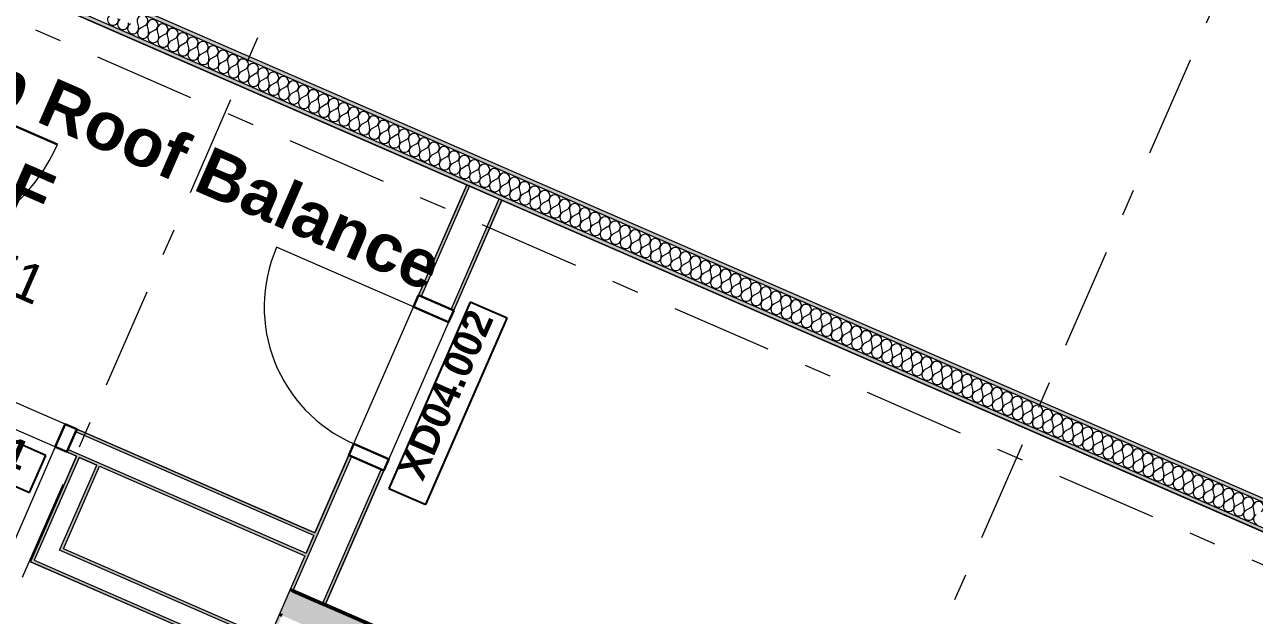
# Model space of a CAD drawing. Header units: millimetres. Extents: x -50172 to 145343, y -110728 to 25069.
# Drawn here: x 13860 to 20268, y 714 to 3794 of the extents above; entities that cross this region are included whole.
import ezdxf
from ezdxf.enums import TextEntityAlignment as Align

# ---------------------------------------------------------------- set-up
doc = ezdxf.new("R2010")
doc.units = ezdxf.units.MM
doc.header["$MEASUREMENT"] = 0
doc.linetypes.add('Double Dashed', pattern=[1093.611073, 529.166651, -211.666656, 141.111112, -211.666656])
for name, color, linetype in [('A-15-MG_Structural_Grid', 7, 'Continuous'), ('A-20-M_Roof', 7, 'Continuous'), ('A-25-M_Wall_Ext', 7, 'Continuous'), ('A-25-M_Wall_Int', 7, 'Continuous'), ('A-35-M_FFE-Zone', 7, 'Continuous'), ('ArchiCAD Door Markers', 7, 'Continuous'), ('ArchiCAD Doors', 7, 'Continuous')]:
    doc.layers.add(name, color=color, linetype=linetype)
for name, color, linetype, lineweight, true_color in [('A-15-MG_Structural_Grid_Pen_No__163', 7, 'Continuous', 0, 0x750077), ('A-25-M_Wall_Ext_Pen_No__107', 7, 'Continuous', 15, 0xa6a6a6), ('A-25-M_Wall_Int_Pen_No__107', 7, 'Continuous', 15, 0xa6a6a6), ('A-25-M_Wall_Int_Pen_No__27', 7, 'Continuous', 50, 0x2a2a2a), ('A-35-M_FFE-Zone_Pen_No__74', 7, 'Continuous', 20, 0x606060), ('ArchiCAD Doors_Pen_No__43', 7, 'Continuous', 30, 0x444444), ('ArchiCAD Doors_Pen_No__63', 7, 'Continuous', 20, 0x606060)]:
    doc.layers.add(name, color=color, linetype=linetype, lineweight=lineweight, true_color=true_color)
for name, color, linetype, lineweight in [('A-20-M_Roof_Pen_No__89', 8, 'Continuous', 20), ('A-25-M_Wall_Ext_Pen_No__1', 7, 'Continuous', 13), ('A-25-M_Wall_Int_Pen_No__1', 7, 'Continuous', 13), ('ArchiCAD Door Markers_Pen_No__1', 7, 'Continuous', 13), ('ArchiCAD Door Markers_Pen_No__5', 7, 'Continuous', 25), ('ArchiCAD Doors_Pen_No__1', 7, 'Continuous', 13), ('ArchiCAD Zone Stamps_Pen_No__9', 7, 'Continuous', 13)]:
    doc.layers.add(name, color=color, linetype=linetype, lineweight=lineweight)
doc.styles.add('GENERATED_STYLE_1', font='')
doc.styles.add('GENERATED_STYLE_2', font='')
doc.styles.add('GENERATED_STYLE_3', font='')
doc.styles.add('GENERATED_STYLE_4', font='')
doc.styles.get('GENERATED_STYLE_1').set_extended_font_data('Arial', bold=True)
doc.styles.get('GENERATED_STYLE_2').set_extended_font_data('Swis721 BT', bold=True)
doc.styles.get('GENERATED_STYLE_3').set_extended_font_data('Arial')
doc.styles.get('GENERATED_STYLE_4').set_extended_font_data('Swis721 BT')

# ---------------------------------------------------------------- blocks, each defined once
blk = doc.blocks.new('Hub Roof Balance_INB 4251_7_1', base_point=(14195.4, 2245.4))
at = {"layer": 'A-35-M_FFE-Zone_Pen_No__74', "linetype": 'Continuous'}
for p, q in [((13434.4, 4149.7), (12643.1, 2334.8)), ((16163.7, 2959.5), (13434.4, 4149.7)), ((15372.4, 1144.7), (16163.7, 2959.5)), ((12643.1, 2334.8), (15372.4, 1144.7))]:
    blk.add_line(p, q, dxfattribs=at)
at = {"layer": 'ArchiCAD Zone Stamps_Pen_No__9'}
for tag, height, style, p in [('ROOM_NAME', 250, 'GENERATED_STYLE_1', (13301.4, 3831.7)), ('zoneNameLine2', 250, 'GENERATED_STYLE_1', (13113, 3399.6)), ('ROOM_NUMBER', 200, 'GENERATED_STYLE_3', (12924.6, 2978.9)), ('measuredAreaCode', 200, 'GENERATED_STYLE_3', (12767.6, 2618.8)), ('DUMMY_649', 200, 'GENERATED_STYLE_3', (13075, 2484.7)), ('DUMMY_650', 200, 'GENERATED_STYLE_3', (13424.5, 2332.3)), ('DUMMY_651', 133.3, 'GENERATED_STYLE_3', (13703.8, 2225.8))]:
    blk.add_attdef(tag, text='', height=height, rotation=336.44041, dxfattribs=dict(at, style=style)).set_placement(p, align=Align.TOP_LEFT)
blk = doc.blocks.new('Hub Roof Balance_INB 4252_8_1', base_point=(20533.1, -1481.6))
at = {"layer": 'A-35-M_FFE-Zone_Pen_No__74', "linetype": 'Continuous'}
for p, q in [((16347, 2879.6), (15426.6, 768.8)), ((24510.1, -679.9), (16347, 2879.6)), ((15426.6, 768.8), (18117.9, -404.7))]:
    blk.add_line(p, q, dxfattribs=at)
at = {"layer": 'ArchiCAD Zone Stamps_Pen_No__9'}
for tag, height, style, p in [('ROOM_NAME', 250, 'GENERATED_STYLE_1', (19639.2, 104.7)), ('zoneNameLine2', 250, 'GENERATED_STYLE_1', (19450.7, -327.5)), ('ROOM_NUMBER', 200, 'GENERATED_STYLE_3', (19262.3, -748.2)), ('measuredAreaCode', 200, 'GENERATED_STYLE_3', (19105.3, -1108.3)), ('DUMMY_649', 200, 'GENERATED_STYLE_3', (19412.7, -1242.3)), ('DUMMY_650', 200, 'GENERATED_STYLE_3', (19902, -1455.7)), ('DUMMY_651', 133.3, 'GENERATED_STYLE_3', (20181.3, -1562.3))]:
    blk.add_attdef(tag, text='', height=height, rotation=336.44041, dxfattribs=dict(at, style=style)).set_placement(p, align=Align.TOP_LEFT)
blk = doc.blocks.new('Hub Roof Balance_INB 4250_10_1', base_point=(13377.9, -423.6))
at = {"layer": 'A-35-M_FFE-Zone_Pen_No__74', "linetype": 'Continuous'}
for p, q in [((14130, 1544.6), (12848.2, 2103.5)), ((13890.7, 994.4), (14130, 1544.6)), ((15080.6, 475.5), (13890.7, 994.4))]:
    blk.add_line(p, q, dxfattribs=at)
at = {"layer": 'ArchiCAD Zone Stamps_Pen_No__9'}
for tag, height, style, p in [('ROOM_NAME', 250, 'GENERATED_STYLE_1', (12483.9, 1162.6)), ('zoneNameLine2', 250, 'GENERATED_STYLE_1', (12295.5, 730.5)), ('ROOM_NUMBER', 200, 'GENERATED_STYLE_3', (12107.1, 309.8)), ('measuredAreaCode', 200, 'GENERATED_STYLE_3', (11950, -50.3)), ('DUMMY_649', 200, 'GENERATED_STYLE_3', (12257.4, -184.4)), ('DUMMY_650', 200, 'GENERATED_STYLE_3', (12746.8, -397.7)), ('DUMMY_651', 133.3, 'GENERATED_STYLE_3', (13026.1, -504.3))]:
    blk.add_attdef(tag, text='', height=height, rotation=336.44041, dxfattribs=dict(at, style=style)).set_placement(p, align=Align.TOP_LEFT)
blk = doc.blocks.new('Slab_9_1', base_point=(21041.5, -9035))
at = {"layer": 'A-20-M_Roof_Pen_No__89', "linetype": 'Continuous', "flags": 128}
blk.add_lwpolyline([(21041.5, -9035), (24655.1, -743.1), (13434.4, 4149.7), (9819.1, -4141.5)], close=True, dxfattribs=at)
blk = doc.blocks.new('Double Door 19')
at = {"layer": 'ArchiCAD Doors_Pen_No__1', "linetype": 'Continuous'}
for p, q in [((-680, -20), (-680, 0)), ((680, -20), (680, 0)), ((-680, -140), (-680, -20)), ((680, -140), (680, -20)), ((-680, -160), (-680, -140)), ((680, -160), (680, -140))]:
    blk.add_line(p, q, dxfattribs=at)
at = {"layer": 'ArchiCAD Doors_Pen_No__43', "linetype": 'Continuous'}
for p, q in [((-640, 0), (-640, 938)), ((640, 0), (640, 342)), ((-640, 0), (-680, 0)), ((-680, 0), (-680, -160)), ((-640, -160), (-640, 0)), ((680, 0), (640, 0)), ((640, 0), (640, -160)), ((680, -160), (680, 0)), ((-680, -160), (-640, -160)), ((640, -160), (680, -160))]:
    blk.add_line(p, q, dxfattribs=at)
at = {"layer": 'ArchiCAD Doors_Pen_No__63', "linetype": 'Continuous'}
for centre, radius, start, end in [((-640, 0), 938, 0, 90), ((640, 0), 342, 90, 180)]:
    blk.add_arc(centre, radius, start, end, dxfattribs=at)
blk = doc.blocks.new('Wall_6_1', base_point=(13351.7, 4360.3))
at = {"layer": 'ArchiCAD Doors', "color": 251, "linetype": 'Continuous', "lineweight": 20, "true_color": 0x606060, "zscale": 1000, "rotation": 246.4403498073065}
blk.add_blockref('Double Door 19', (12914.8, 2958.1), dxfattribs=at)
blk = doc.blocks.new('*X101')
at = {"layer": 'A-25-M_Wall_Ext_Pen_No__107', "linetype": 'Continuous'}
for p, q in [((14446.3, 3808.2), (14452.9, 3780.3)), ((14488.2, 3789.9), (14463.4, 3775.8)), ((14498.7, 3785.3), (14505.3, 3757.5)), ((14540.6, 3767), (14515.8, 3752.9)), ((14551.1, 3762.5), (14557.7, 3734.7)), ((14593, 3744.2), (14568.1, 3730.1)), ((14603.5, 3739.6), (14610.1, 3711.8)), ((14645.4, 3721.4), (14620.5, 3707.3)), ((14655.9, 3716.8), (14662.4, 3689)), ((14697.8, 3698.5), (14672.9, 3684.4)), ((14708.2, 3693.9), (14714.8, 3666.1)), ((14750.1, 3675.7), (14725.3, 3661.6)), ((14760.6, 3671.1), (14767.2, 3643.3)), ((14802.5, 3652.8), (14777.7, 3638.7)), ((14813, 3648.3), (14819.6, 3620.5)), ((14854.9, 3630), (14830, 3615.9)), ((14865.4, 3625.4), (14871.9, 3597.6)), ((14907.3, 3607.2), (14882.4, 3593.1)), ((14917.8, 3602.6), (14924.3, 3574.8)), ((14959.7, 3584.3), (14934.8, 3570.2)), ((14970.1, 3579.7), (14976.7, 3551.9)), ((15012, 3561.5), (14987.2, 3547.4)), ((15022.5, 3556.9), (15029.1, 3529.1)), ((15064.4, 3538.6), (15039.6, 3524.5)), ((15074.9, 3534.1), (15081.5, 3506.3)), ((15116.8, 3515.8), (15091.9, 3501.7)), ((15127.3, 3511.2), (15133.8, 3483.4)), ((15169.2, 3493), (15144.3, 3478.9)), ((15179.6, 3488.4), (15186.2, 3460.6)), ((15221.6, 3470.1), (15196.7, 3456)), ((15232, 3465.5), (15238.6, 3437.7)), ((15273.9, 3447.3), (15249.1, 3433.2)), ((15284.4, 3442.7), (15291, 3414.9)), ((15326.3, 3424.4), (15301.5, 3410.3)), ((15336.8, 3419.9), (15343.4, 3392.1)), ((15378.7, 3401.6), (15353.8, 3387.5)), ((15389.2, 3397), (15395.7, 3369.2)), ((15431.1, 3378.8), (15406.2, 3364.7)), ((15441.5, 3374.2), (15448.1, 3346.4)), ((15483.5, 3355.9), (15458.6, 3341.8)), ((15493.9, 3351.3), (15500.5, 3323.5)), ((15535.8, 3333.1), (15511, 3319)), ((15546.3, 3328.5), (15552.9, 3300.7)), ((15588.2, 3310.2), (15563.4, 3296.1)), ((15598.7, 3305.7), (15605.3, 3277.9)), ((15640.6, 3287.4), (15615.7, 3273.3)), ((15651.1, 3282.8), (15657.6, 3255)), ((15693, 3264.6), (15668.1, 3250.5)), ((15703.4, 3260), (15710, 3232.2)), ((15745.3, 3241.7), (15720.5, 3227.6)), ((15755.8, 3237.1), (15762.4, 3209.3)), ((15797.7, 3218.9), (15772.9, 3204.8)), ((15808.2, 3214.3), (15814.8, 3186.5)), ((15850.1, 3196), (15825.3, 3181.9)), ((15860.6, 3191.5), (15867.2, 3163.7)), ((15902.5, 3173.2), (15877.6, 3159.1)), ((15913, 3168.6), (15919.5, 3140.8)), ((15954.9, 3150.3), (15930, 3136.2)), ((15965.3, 3145.8), (15971.9, 3118)), ((16007.2, 3127.5), (15982.4, 3113.4)), ((16017.7, 3122.9), (16024.3, 3095.1)), ((16059.6, 3104.7), (16034.8, 3090.6)), ((16070.1, 3100.1), (16076.7, 3072.3)), ((16112, 3081.8), (16087.2, 3067.7)), ((16122.5, 3077.3), (16129.1, 3049.5)), ((16164.4, 3059), (16139.5, 3044.9)), ((16174.9, 3054.4), (16181.4, 3026.6)), ((16216.8, 3036.1), (16191.9, 3022)), ((16227.2, 3031.6), (16233.8, 3003.8)), ((16269.1, 3013.3), (16244.3, 2999.2)), ((16279.6, 3008.7), (16286.2, 2980.9)), ((16321.5, 2990.5), (16296.7, 2976.4)), ((16332, 2985.9), (16338.6, 2958.1)), ((16373.9, 2967.6), (16349.1, 2953.5)), ((16384.4, 2963.1), (16391, 2935.3)), ((16426.3, 2944.8), (16401.4, 2930.7)), ((16436.8, 2940.2), (16443.3, 2912.4)), ((16478.7, 2921.9), (16453.8, 2907.8)), ((16489.1, 2917.4), (16495.7, 2889.6)), ((16531, 2899.1), (16506.2, 2885)), ((16541.5, 2894.5), (16548.1, 2866.7)), ((16583.4, 2876.3), (16558.6, 2862.2)), ((16593.9, 2871.7), (16600.5, 2843.9)), ((16635.8, 2853.4), (16611, 2839.3)), ((16646.3, 2848.9), (16652.9, 2821.1)), ((16688.2, 2830.6), (16663.3, 2816.5)), ((16698.7, 2826), (16705.2, 2798.2)), ((16740.6, 2807.7), (16715.7, 2793.6)), ((16751, 2803.2), (16757.6, 2775.4)), ((16792.9, 2784.9), (16768.1, 2770.8)), ((16803.4, 2780.3), (16810, 2752.5)), ((16845.3, 2762.1), (16820.5, 2748)), ((16855.8, 2757.5), (16862.4, 2729.7)), ((16897.7, 2739.2), (16872.9, 2725.1)), ((16908.2, 2734.7), (16914.8, 2706.9)), ((16950.1, 2716.4), (16925.2, 2702.3)), ((16960.6, 2711.8), (16967.1, 2684)), ((17002.5, 2693.5), (16977.6, 2679.4)), ((17012.9, 2689), (17019.5, 2661.2)), ((17054.8, 2670.7), (17030, 2656.6)), ((17065.3, 2666.1), (17071.9, 2638.3)), ((17107.2, 2647.9), (17082.4, 2633.8)), ((17117.7, 2643.3), (17124.3, 2615.5)), ((17159.6, 2625), (17134.7, 2610.9)), ((17170.1, 2620.5), (17176.7, 2592.6)), ((17212, 2602.2), (17187.1, 2588.1)), ((17222.5, 2597.6), (17229, 2569.8)), ((17264.4, 2579.3), (17239.5, 2565.2)), ((17274.8, 2574.8), (17281.4, 2547)), ((17316.7, 2556.5), (17291.9, 2542.4)), ((17327.2, 2551.9), (17333.8, 2524.1)), ((17369.1, 2533.7), (17344.3, 2519.6)), ((17379.6, 2529.1), (17386.2, 2501.3)), ((17421.5, 2510.8), (17396.6, 2496.7)), ((17432, 2506.3), (17438.6, 2478.4)), ((17473.9, 2488), (17449, 2473.9)), ((17484.4, 2483.4), (17490.9, 2455.6)), ((17526.3, 2465.1), (17501.4, 2451)), ((17536.7, 2460.6), (17543.3, 2432.8)), ((17578.6, 2442.3), (17553.8, 2428.2)), ((17589.1, 2437.7), (17595.7, 2409.9)), ((17631, 2419.5), (17606.2, 2405.4)), ((17641.5, 2414.9), (17648.1, 2387.1)), ((17683.4, 2396.6), (17658.5, 2382.5)), ((17693.9, 2392.1), (17700.4, 2364.2)), ((17735.8, 2373.8), (17710.9, 2359.7)), ((17746.3, 2369.2), (17752.8, 2341.4)), ((17788.2, 2350.9), (17763.3, 2336.8)), ((17798.6, 2346.4), (17805.2, 2318.6)), ((17840.5, 2328.1), (17815.7, 2314)), ((17851, 2323.5), (17857.6, 2295.7)), ((17892.9, 2305.3), (17868.1, 2291.2)), ((17903.4, 2300.7), (17910, 2272.9)), ((17945.3, 2282.4), (17920.4, 2268.3)), ((17955.8, 2277.8), (17962.3, 2250)), ((17997.7, 2259.6), (17972.8, 2245.5)), ((18008.1, 2255), (18014.7, 2227.2)), ((18050.1, 2236.7), (18025.2, 2222.6)), ((18060.5, 2232.2), (18067.1, 2204.4)), ((18102.4, 2213.9), (18077.6, 2199.8)), ((18112.9, 2209.3), (18119.5, 2181.5)), ((18154.8, 2191.1), (18130, 2177)), ((18165.3, 2186.5), (18171.9, 2158.7)), ((18207.2, 2168.2), (18182.3, 2154.1)), ((18217.7, 2163.6), (18224.2, 2135.8)), ((18259.6, 2145.4), (18234.7, 2131.3)), ((18270, 2140.8), (18276.6, 2113)), ((18312, 2122.5), (18287.1, 2108.4)), ((18322.4, 2118), (18329, 2090.2)), ((18364.3, 2099.7), (18339.5, 2085.6)), ((18374.8, 2095.1), (18381.4, 2067.3)), ((18416.7, 2076.9), (18391.9, 2062.8)), ((18427.2, 2072.3), (18433.8, 2044.5)), ((18469.1, 2054), (18444.2, 2039.9)), ((18479.6, 2049.4), (18486.1, 2021.6)), ((18521.5, 2031.2), (18496.6, 2017.1)), ((18531.9, 2026.6), (18538.5, 1998.8)), ((18573.8, 2008.3), (18549, 1994.2)), ((18584.3, 2003.8), (18590.9, 1976)), ((18626.2, 1985.5), (18601.4, 1971.4)), ((18636.7, 1980.9), (18643.3, 1953.1)), ((18678.6, 1962.7), (18653.8, 1948.6)), ((18689.1, 1958.1), (18695.7, 1930.3)), ((18731, 1939.8), (18706.1, 1925.7)), ((18741.5, 1935.2), (18748, 1907.4)), ((18783.4, 1917), (18758.5, 1902.9)), ((18793.8, 1912.4), (18800.4, 1884.6)), ((18835.7, 1894.1), (18810.9, 1880)), ((18846.2, 1889.6), (18852.8, 1861.8)), ((18888.1, 1871.3), (18863.3, 1857.2)), ((18898.6, 1866.7), (18905.2, 1838.9)), ((18940.5, 1848.5), (18915.7, 1834.4)), ((18951, 1843.9), (18957.6, 1816.1)), ((18992.9, 1825.6), (18968, 1811.5)), ((19003.4, 1821), (19009.9, 1793.2)), ((19045.3, 1802.8), (19020.4, 1788.7)), ((19055.7, 1798.2), (19062.3, 1770.4)), ((19097.6, 1779.9), (19072.8, 1765.8)), ((19108.1, 1775.4), (19114.7, 1747.6)), ((19150, 1757.1), (19125.2, 1743)), ((19160.5, 1752.5), (19167.1, 1724.7)), ((19202.4, 1734.2), (19177.6, 1720.1)), ((19212.9, 1729.7), (19219.5, 1701.9)), ((19254.8, 1711.4), (19229.9, 1697.3)), ((19265.3, 1706.8), (19271.8, 1679)), ((19307.2, 1688.6), (19282.3, 1674.5)), ((19317.6, 1684), (19324.2, 1656.2)), ((19359.5, 1665.7), (19334.7, 1651.6)), ((19370, 1661.2), (19376.6, 1633.4)), ((19411.9, 1642.9), (19387.1, 1628.8)), ((19422.4, 1638.3), (19429, 1610.5)), ((19464.3, 1620), (19439.5, 1605.9)), ((19474.8, 1615.5), (19481.4, 1587.7)), ((19516.7, 1597.2), (19491.8, 1583.1)), ((19527.2, 1592.6), (19533.7, 1564.8)), ((19569.1, 1574.4), (19544.2, 1560.3)), ((19579.5, 1569.8), (19586.1, 1542)), ((19621.4, 1551.5), (19596.6, 1537.4)), ((19631.9, 1547), (19638.5, 1519.2)), ((19673.8, 1528.7), (19649, 1514.6)), ((19684.3, 1524.1), (19690.9, 1496.3)), ((19726.2, 1505.8), (19701.4, 1491.7)), ((19736.7, 1501.3), (19743.3, 1473.5)), ((19778.6, 1483), (19753.7, 1468.9)), ((19789.1, 1478.4), (19795.6, 1450.6)), ((19831, 1460.2), (19806.1, 1446.1)), ((19841.4, 1455.6), (19848, 1427.8)), ((19883.3, 1437.3), (19858.5, 1423.2)), ((19893.8, 1432.8), (19900.4, 1405)), ((19935.7, 1414.5), (19910.9, 1400.4)), ((19946.2, 1409.9), (19952.8, 1382.1)), ((19988.1, 1391.6), (19963.2, 1377.5)), ((19998.6, 1387.1), (20005.2, 1359.3)), ((20040.5, 1368.8), (20015.6, 1354.7)), ((20051, 1364.2), (20057.5, 1336.4)), ((20092.9, 1346), (20068, 1331.9)), ((20103.3, 1341.4), (20109.9, 1313.6)), ((20145.2, 1323.1), (20120.4, 1309)), ((20155.7, 1318.6), (20162.3, 1290.8)), ((20197.6, 1300.3), (20172.8, 1286.2)), ((20208.1, 1295.7), (20214.7, 1267.9)), ((20250, 1277.4), (20225.1, 1263.3)), ((20260.5, 1272.9), (20267.1, 1245.1))]:
    blk.add_line(p, q, dxfattribs=at)
for centre, start, end in [((14320.3, 3819.4), 119.57032, 246.44022), ((14320.3, 3819.4), 246.44022, 13.31012), ((14372.7, 3796.6), 119.57032, 246.44022), ((14372.7, 3796.6), 246.44022, 13.31012), ((14425.1, 3773.8), 119.57032, 246.44022), ((14474.1, 3814.7), 299.57032, 193.31012), ((14526.5, 3791.9), 299.57032, 193.31012), ((14578.9, 3769), 299.57032, 193.31012), ((14425.1, 3773.8), 246.44022, 13.31012), ((14477.5, 3750.9), 119.57032, 246.44022), ((14477.5, 3750.9), 246.44022, 13.31012), ((14529.9, 3728.1), 119.57032, 246.44022), ((14529.9, 3728.1), 246.44022, 13.31012), ((14582.2, 3705.2), 119.57032, 246.44022), ((14631.3, 3746.2), 299.57032, 193.31012), ((14683.7, 3723.4), 299.57032, 193.31012), ((14736, 3700.5), 299.57032, 193.31012), ((14582.2, 3705.2), 246.44022, 13.31012), ((14634.6, 3682.4), 119.57032, 246.44022), ((14634.6, 3682.4), 246.44022, 13.31012), ((14687, 3659.6), 119.57032, 246.44022), ((14687, 3659.6), 246.44022, 13.31012), ((14739.4, 3636.7), 119.57032, 246.44022), ((14788.4, 3677.7), 299.57032, 193.31012), ((14840.8, 3654.8), 299.57032, 193.31012), ((14893.2, 3632), 299.57032, 193.31012), ((14739.4, 3636.7), 246.44022, 13.31012), ((14791.8, 3613.9), 119.57032, 246.44022), ((14791.8, 3613.9), 246.44022, 13.31012), ((14844.1, 3591), 119.57032, 246.44022), ((14844.1, 3591), 246.44022, 13.31012), ((14896.5, 3568.2), 119.57032, 246.44022), ((14945.6, 3609.2), 299.57032, 193.31012), ((14997.9, 3586.3), 299.57032, 193.31012), ((15050.3, 3563.5), 299.57032, 193.31012), ((14896.5, 3568.2), 246.44022, 13.31012), ((14948.9, 3545.4), 119.57032, 246.44022), ((14948.9, 3545.4), 246.44022, 13.31012), ((15001.3, 3522.5), 119.57032, 246.44022), ((15001.3, 3522.5), 246.44022, 13.31012), ((15053.7, 3499.7), 119.57032, 246.44022), ((15102.7, 3540.6), 299.57032, 193.31012), ((15155.1, 3517.8), 299.57032, 193.31012), ((15053.7, 3499.7), 246.44022, 13.31012), ((15106, 3476.8), 119.57032, 246.44022), ((15106, 3476.8), 246.44022, 13.31012), ((15158.4, 3454), 119.57032, 246.44022), ((15158.4, 3454), 246.44022, 13.31012), ((15207.5, 3495), 299.57032, 193.31012), ((15259.8, 3472.1), 299.57032, 193.31012), ((15312.2, 3449.3), 299.57032, 193.31012), ((15210.8, 3431.2), 119.57032, 246.44022), ((15210.8, 3431.2), 246.44022, 13.31012), ((15263.2, 3408.3), 119.57032, 246.44022), ((15263.2, 3408.3), 246.44022, 13.31012), ((15315.6, 3385.5), 119.57032, 246.44022), ((15364.6, 3426.4), 299.57032, 193.31012), ((15417, 3403.6), 299.57032, 193.31012), ((15469.4, 3380.8), 299.57032, 193.31012), ((15315.6, 3385.5), 246.44022, 13.31012), ((15367.9, 3362.6), 119.57032, 246.44022), ((15367.9, 3362.6), 246.44022, 13.31012), ((15420.3, 3339.8), 119.57032, 246.44022), ((15420.3, 3339.8), 246.44022, 13.31012), ((15472.7, 3317), 119.57032, 246.44022), ((15521.7, 3357.9), 299.57032, 193.31012), ((15574.1, 3335.1), 299.57032, 193.31012), ((15626.5, 3312.2), 299.57032, 193.31012), ((15472.7, 3317), 246.44022, 13.31012), ((15525.1, 3294.1), 119.57032, 246.44022), ((15525.1, 3294.1), 246.44022, 13.31012), ((15577.5, 3271.3), 119.57032, 246.44022), ((15577.5, 3271.3), 246.44022, 13.31012), ((15629.8, 3248.4), 119.57032, 246.44022), ((15678.9, 3289.4), 299.57032, 193.31012), ((15731.2, 3266.6), 299.57032, 193.31012), ((15783.6, 3243.7), 299.57032, 193.31012), ((15629.8, 3248.4), 246.44022, 13.31012), ((15682.2, 3225.6), 119.57032, 246.44022), ((15682.2, 3225.6), 246.44022, 13.31012), ((15734.6, 3202.8), 119.57032, 246.44022), ((15734.6, 3202.8), 246.44022, 13.31012), ((15787, 3179.9), 119.57032, 246.44022), ((15836, 3220.9), 299.57032, 193.31012), ((15888.4, 3198), 299.57032, 193.31012), ((15787, 3179.9), 246.44022, 13.31012), ((15839.4, 3157.1), 119.57032, 246.44022), ((15839.4, 3157.1), 246.44022, 13.31012), ((15891.7, 3134.2), 119.57032, 246.44022), ((15891.7, 3134.2), 246.44022, 13.31012), ((15940.8, 3175.2), 299.57032, 193.31012), ((15993.1, 3152.4), 299.57032, 193.31012), ((16045.5, 3129.5), 299.57032, 193.31012), ((15944.1, 3111.4), 119.57032, 246.44022), ((15944.1, 3111.4), 246.44022, 13.31012), ((15996.5, 3088.6), 119.57032, 246.44022), ((15996.5, 3088.6), 246.44022, 13.31012), ((16048.9, 3065.7), 119.57032, 246.44022), ((16097.9, 3106.7), 299.57032, 193.31012), ((16150.3, 3083.8), 299.57032, 193.31012), ((16202.7, 3061), 299.57032, 193.31012), ((16048.9, 3065.7), 246.44022, 13.31012), ((16101.3, 3042.9), 119.57032, 246.44022), ((16101.3, 3042.9), 246.44022, 13.31012), ((16153.6, 3020), 119.57032, 246.44022), ((16153.6, 3020), 246.44022, 13.31012), ((16206, 2997.2), 119.57032, 246.44022), ((16255, 3038.2), 299.57032, 193.31012), ((16307.4, 3015.3), 299.57032, 193.31012), ((16359.8, 2992.5), 299.57032, 193.31012), ((16206, 2997.2), 246.44022, 13.31012), ((16258.4, 2974.4), 119.57032, 246.44022), ((16258.4, 2974.4), 246.44022, 13.31012), ((16310.8, 2951.5), 119.57032, 246.44022), ((16310.8, 2951.5), 246.44022, 13.31012), ((16363.2, 2928.7), 119.57032, 246.44022), ((16412.2, 2969.6), 299.57032, 193.31012), ((16464.6, 2946.8), 299.57032, 193.31012), ((16516.9, 2924), 299.57032, 193.31012), ((16363.2, 2928.7), 246.44022, 13.31012), ((16415.5, 2905.8), 119.57032, 246.44022), ((16415.5, 2905.8), 246.44022, 13.31012), ((16467.9, 2883), 119.57032, 246.44022), ((16467.9, 2883), 246.44022, 13.31012), ((16520.3, 2860.2), 119.57032, 246.44022), ((16569.3, 2901.1), 299.57032, 193.31012), ((16621.7, 2878.3), 299.57032, 193.31012), ((16674.1, 2855.4), 299.57032, 193.31012), ((16520.3, 2860.2), 246.44022, 13.31012), ((16572.7, 2837.3), 119.57032, 246.44022), ((16572.7, 2837.3), 246.44022, 13.31012), ((16625.1, 2814.5), 119.57032, 246.44022), ((16625.1, 2814.5), 246.44022, 13.31012), ((16726.5, 2832.6), 299.57032, 193.31012), ((16778.8, 2809.8), 299.57032, 193.31012), ((16677.4, 2791.6), 119.57032, 246.44022), ((16677.4, 2791.6), 246.44022, 13.31012), ((16729.8, 2768.8), 119.57032, 246.44022), ((16729.8, 2768.8), 246.44022, 13.31012), ((16782.2, 2746), 119.57032, 246.44022), ((16831.2, 2786.9), 299.57032, 193.31012), ((16883.6, 2764.1), 299.57032, 193.31012), ((16936, 2741.2), 299.57032, 193.31012), ((16782.2, 2746), 246.44022, 13.31012), ((16834.6, 2723.1), 119.57032, 246.44022), ((16834.6, 2723.1), 246.44022, 13.31012), ((16887, 2700.3), 119.57032, 246.44022), ((16887, 2700.3), 246.44022, 13.31012), ((16939.3, 2677.4), 119.57032, 246.44022), ((16988.4, 2718.4), 299.57032, 193.31012), ((17040.7, 2695.6), 299.57032, 193.31012), ((17093.1, 2672.7), 299.57032, 193.31012), ((16939.3, 2677.4), 246.44022, 13.31012), ((16991.7, 2654.6), 119.57032, 246.44022), ((16991.7, 2654.6), 246.44022, 13.31012), ((17044.1, 2631.8), 119.57032, 246.44022), ((17044.1, 2631.8), 246.44022, 13.31012), ((17096.5, 2608.9), 119.57032, 246.44022), ((17145.5, 2649.9), 299.57032, 193.31012), ((17197.9, 2627), 299.57032, 193.31012), ((17250.3, 2604.2), 299.57032, 193.31012), ((17096.5, 2608.9), 246.44022, 13.31012), ((17148.8, 2586.1), 119.57032, 246.44022), ((17148.8, 2586.1), 246.44022, 13.31012), ((17201.2, 2563.2), 119.57032, 246.44022), ((17201.2, 2563.2), 246.44022, 13.31012), ((17253.6, 2540.4), 119.57032, 246.44022), ((17302.6, 2581.4), 299.57032, 193.31012), ((17355, 2558.5), 299.57032, 193.31012), ((17407.4, 2535.7), 299.57032, 193.31012), ((17253.6, 2540.4), 246.44022, 13.31012), ((17306, 2517.6), 119.57032, 246.44022), ((17306, 2517.6), 246.44022, 13.31012), ((17358.4, 2494.7), 119.57032, 246.44022), ((17358.4, 2494.7), 246.44022, 13.31012), ((17459.8, 2512.8), 299.57032, 193.31012), ((17512.2, 2490), 299.57032, 193.31012), ((17410.7, 2471.9), 119.57032, 246.44022), ((17410.7, 2471.9), 246.44022, 13.31012), ((17463.1, 2449), 119.57032, 246.44022), ((17463.1, 2449), 246.44022, 13.31012), ((17515.5, 2426.2), 119.57032, 246.44022), ((17564.5, 2467.1), 299.57032, 193.31012), ((17616.9, 2444.3), 299.57032, 193.31012), ((17669.3, 2421.5), 299.57032, 193.31012), ((17515.5, 2426.2), 246.44022, 13.31012), ((17567.9, 2403.3), 119.57032, 246.44022), ((17567.9, 2403.3), 246.44022, 13.31012), ((17620.3, 2380.5), 119.57032, 246.44022), ((17620.3, 2380.5), 246.44022, 13.31012), ((17672.6, 2357.7), 119.57032, 246.44022), ((17721.7, 2398.6), 299.57032, 193.31012), ((17774.1, 2375.8), 299.57032, 193.31012), ((17826.4, 2352.9), 299.57032, 193.31012), ((17672.6, 2357.7), 246.44022, 13.31012), ((17725, 2334.8), 119.57032, 246.44022), ((17725, 2334.8), 246.44022, 13.31012), ((17777.4, 2312), 119.57032, 246.44022), ((17777.4, 2312), 246.44022, 13.31012), ((17829.8, 2289.1), 119.57032, 246.44022), ((17878.8, 2330.1), 299.57032, 193.31012), ((17931.2, 2307.3), 299.57032, 193.31012), ((17983.6, 2284.4), 299.57032, 193.31012), ((17829.8, 2289.1), 246.44022, 13.31012), ((17882.2, 2266.3), 119.57032, 246.44022), ((17882.2, 2266.3), 246.44022, 13.31012), ((17934.5, 2243.5), 119.57032, 246.44022), ((17934.5, 2243.5), 246.44022, 13.31012), ((17986.9, 2220.6), 119.57032, 246.44022), ((18036, 2261.6), 299.57032, 193.31012), ((18088.3, 2238.7), 299.57032, 193.31012), ((18140.7, 2215.9), 299.57032, 193.31012), ((17986.9, 2220.6), 246.44022, 13.31012), ((18039.3, 2197.8), 119.57032, 246.44022), ((18039.3, 2197.8), 246.44022, 13.31012), ((18091.7, 2174.9), 119.57032, 246.44022), ((18091.7, 2174.9), 246.44022, 13.31012), ((18193.1, 2193.1), 299.57032, 193.31012), ((18245.5, 2170.2), 299.57032, 193.31012), ((18144.1, 2152.1), 119.57032, 246.44022), ((18144.1, 2152.1), 246.44022, 13.31012), ((18196.4, 2129.3), 119.57032, 246.44022), ((18196.4, 2129.3), 246.44022, 13.31012), ((18248.8, 2106.4), 119.57032, 246.44022), ((18297.9, 2147.4), 299.57032, 193.31012), ((18350.2, 2124.5), 299.57032, 193.31012), ((18402.6, 2101.7), 299.57032, 193.31012), ((18248.8, 2106.4), 246.44022, 13.31012), ((18301.2, 2083.6), 119.57032, 246.44022), ((18301.2, 2083.6), 246.44022, 13.31012), ((18353.6, 2060.7), 119.57032, 246.44022), ((18353.6, 2060.7), 246.44022, 13.31012), ((18406, 2037.9), 119.57032, 246.44022), ((18455, 2078.9), 299.57032, 193.31012), ((18507.4, 2056), 299.57032, 193.31012), ((18559.7, 2033.2), 299.57032, 193.31012), ((18406, 2037.9), 246.44022, 13.31012), ((18458.3, 2015.1), 119.57032, 246.44022), ((18458.3, 2015.1), 246.44022, 13.31012), ((18510.7, 1992.2), 119.57032, 246.44022), ((18510.7, 1992.2), 246.44022, 13.31012), ((18563.1, 1969.4), 119.57032, 246.44022), ((18612.1, 2010.3), 299.57032, 193.31012), ((18664.5, 1987.5), 299.57032, 193.31012), ((18716.9, 1964.7), 299.57032, 193.31012), ((18563.1, 1969.4), 246.44022, 13.31012), ((18615.5, 1946.5), 119.57032, 246.44022), ((18615.5, 1946.5), 246.44022, 13.31012), ((18667.9, 1923.7), 119.57032, 246.44022), ((18667.9, 1923.7), 246.44022, 13.31012), ((18720.2, 1900.9), 119.57032, 246.44022), ((18769.3, 1941.8), 299.57032, 193.31012), ((18821.6, 1919), 299.57032, 193.31012), ((18874, 1896.1), 299.57032, 193.31012), ((18720.2, 1900.9), 246.44022, 13.31012), ((18772.6, 1878), 119.57032, 246.44022), ((18772.6, 1878), 246.44022, 13.31012), ((18825, 1855.2), 119.57032, 246.44022), ((18825, 1855.2), 246.44022, 13.31012), ((18926.4, 1873.3), 299.57032, 193.31012), ((18978.8, 1850.5), 299.57032, 193.31012), ((18877.4, 1832.3), 119.57032, 246.44022), ((18877.4, 1832.3), 246.44022, 13.31012), ((18929.8, 1809.5), 119.57032, 246.44022), ((18929.8, 1809.5), 246.44022, 13.31012), ((18982.1, 1786.7), 119.57032, 246.44022), ((19031.2, 1827.6), 299.57032, 193.31012), ((19083.5, 1804.8), 299.57032, 193.31012), ((19135.9, 1781.9), 299.57032, 193.31012), ((18982.1, 1786.7), 246.44022, 13.31012), ((19034.5, 1763.8), 119.57032, 246.44022), ((19034.5, 1763.8), 246.44022, 13.31012), ((19086.9, 1741), 119.57032, 246.44022), ((19086.9, 1741), 246.44022, 13.31012), ((19139.3, 1718.1), 119.57032, 246.44022), ((19188.3, 1759.1), 299.57032, 193.31012), ((19240.7, 1736.3), 299.57032, 193.31012), ((19293.1, 1713.4), 299.57032, 193.31012), ((19139.3, 1718.1), 246.44022, 13.31012), ((19191.7, 1695.3), 119.57032, 246.44022), ((19191.7, 1695.3), 246.44022, 13.31012), ((19244, 1672.5), 119.57032, 246.44022), ((19244, 1672.5), 246.44022, 13.31012), ((19296.4, 1649.6), 119.57032, 246.44022), ((19345.4, 1690.6), 299.57032, 193.31012), ((19397.8, 1667.7), 299.57032, 193.31012), ((19450.2, 1644.9), 299.57032, 193.31012), ((19296.4, 1649.6), 246.44022, 13.31012), ((19348.8, 1626.8), 119.57032, 246.44022), ((19348.8, 1626.8), 246.44022, 13.31012), ((19401.2, 1603.9), 119.57032, 246.44022), ((19401.2, 1603.9), 246.44022, 13.31012), ((19453.6, 1581.1), 119.57032, 246.44022), ((19502.6, 1622.1), 299.57032, 193.31012), ((19555, 1599.2), 299.57032, 193.31012), ((19607.3, 1576.4), 299.57032, 193.31012), ((19453.6, 1581.1), 246.44022, 13.31012), ((19505.9, 1558.3), 119.57032, 246.44022), ((19505.9, 1558.3), 246.44022, 13.31012), ((19558.3, 1535.4), 119.57032, 246.44022), ((19558.3, 1535.4), 246.44022, 13.31012), ((19659.7, 1553.5), 299.57032, 193.31012), ((19712.1, 1530.7), 299.57032, 193.31012), ((19610.7, 1512.6), 119.57032, 246.44022), ((19610.7, 1512.6), 246.44022, 13.31012), ((19663.1, 1489.7), 119.57032, 246.44022), ((19663.1, 1489.7), 246.44022, 13.31012), ((19715.5, 1466.9), 119.57032, 246.44022), ((19764.5, 1507.9), 299.57032, 193.31012), ((19816.9, 1485), 299.57032, 193.31012), ((19869.2, 1462.2), 299.57032, 193.31012), ((19715.5, 1466.9), 246.44022, 13.31012), ((19767.8, 1444.1), 119.57032, 246.44022), ((19767.8, 1444.1), 246.44022, 13.31012), ((19820.2, 1421.2), 119.57032, 246.44022), ((19820.2, 1421.2), 246.44022, 13.31012), ((19872.6, 1398.4), 119.57032, 246.44022), ((19921.6, 1439.3), 299.57032, 193.31012), ((19974, 1416.5), 299.57032, 193.31012), ((20026.4, 1393.7), 299.57032, 193.31012), ((19872.6, 1398.4), 246.44022, 13.31012), ((19925, 1375.5), 119.57032, 246.44022), ((19925, 1375.5), 246.44022, 13.31012), ((19977.3, 1352.7), 119.57032, 246.44022), ((19977.3, 1352.7), 246.44022, 13.31012), ((20029.7, 1329.9), 119.57032, 246.44022), ((20078.8, 1370.8), 299.57032, 193.31012), ((20131.1, 1348), 299.57032, 193.31012), ((20183.5, 1325.1), 299.57032, 193.31012), ((20029.7, 1329.9), 246.44022, 13.31012), ((20082.1, 1307), 119.57032, 246.44022), ((20082.1, 1307), 246.44022, 13.31012), ((20134.5, 1284.2), 119.57032, 246.44022), ((20134.5, 1284.2), 246.44022, 13.31012), ((20186.9, 1261.3), 119.57032, 246.44022), ((20235.9, 1302.3), 299.57032, 193.31012), ((20288.3, 1279.5), 299.57032, 193.31012), ((20186.9, 1261.3), 246.44022, 13.31012), ((20239.2, 1238.5), 119.57032, 246.44022), ((20239.2, 1238.5), 246.44022, 13.31012), ((20291.6, 1215.7), 119.57032, 246.44022)]:
    blk.add_arc(centre, 28.6, start, end, dxfattribs=at)
blk = doc.blocks.new('Wall_8_1', base_point=(24720.8, -597.2))
at = {"layer": 'A-25-M_Wall_Ext_Pen_No__107', "linetype": 'Continuous'}
for points in [[(24720.8, -597.2), (13351.7, 4360.3), (13362.1, 4333.9), (24694.4, -607.6)], [(13434.4, 4149.7), (24510.1, -680), (24536.5, -669.6), (13424.1, 4176)]]:
    blk.add_hatch(color=256, dxfattribs=at).paths.add_polyline_path(points)
at = {"layer": 'A-25-M_Wall_Ext_Pen_No__1', "linetype": 'Continuous'}
for p, q in [((24694.4, -607.6), (13362.1, 4333.9)), ((13424.1, 4176), (24536.5, -669.6))]:
    blk.add_line(p, q, dxfattribs=at)
at = {"layer": 'A-25-M_Wall_Ext_Pen_No__1', "linetype": 'Continuous', "flags": 128}
for points in [[(24720.8, -597.2), (13351.7, 4360.3)], [(13434.4, 4149.7), (24510.1, -680)]]:
    blk.add_lwpolyline(points, dxfattribs=at)
at = {"layer": 'A-25-M_Wall_Ext', "color": 250, "lineweight": 50, "true_color": 0x2a2a2a}
blk.add_blockref('*X101', (0, 0), dxfattribs=at)
blk = doc.blocks.new('Double Door Asymmetric 19')
at = {"layer": 'ArchiCAD Doors_Pen_No__1', "linetype": 'Continuous'}
for p, q in [((-623.4, 0), (-635.4, 0)), ((-623.4, -15), (-623.4, 0)), ((623.4, -15), (623.4, 0)), ((623.4, 0), (635.4, 0)), ((-623.4, -115), (-623.4, -15)), ((623.4, -115), (623.4, -15)), ((-623.4, -130), (-623.4, -115)), ((623.4, -130), (623.4, -115)), ((-623.4, -130), (-635.4, -130)), ((623.4, -130), (635.4, -130))]:
    blk.add_line(p, q, dxfattribs=at)
at = {"layer": 'ArchiCAD Doors_Pen_No__43', "linetype": 'Continuous'}
for p, q in [((-557.4, 0), (-623.4, 0)), ((-623.4, 0), (-623.4, -130)), ((-557.4, -130), (-557.4, 0)), ((623.4, 0), (557.4, 0)), ((557.4, 0), (557.4, -130)), ((623.4, -130), (623.4, 0)), ((-623.4, -130), (-557.4, -130)), ((557.4, -130), (623.4, -130))]:
    blk.add_line(p, q, dxfattribs=at)
at = {"layer": 'ArchiCAD Doors_Pen_No__63', "linetype": 'Continuous'}
for p, q in [((-557.4, 0), (-557.4, 724.9)), ((557.4, 0), (557.4, 390))]:
    blk.add_line(p, q, dxfattribs=at)
for centre, radius, start, end in [((-557.4, 0), 724.9, 0, 90), ((557.4, 0), 390, 90, 180)]:
    blk.add_arc(centre, radius, start, end, dxfattribs=at)
blk = doc.blocks.new('Door Stamp 17_6')
at = {"layer": 'ArchiCAD Door Markers_Pen_No__5', "linetype": 'Continuous'}
for p, q in [((529.8, -190), (-529.8, -190)), ((-529.8, -190), (-529.8, -401.8)), ((529.8, -401.8), (529.8, -190)), ((-529.8, -401.8), (529.8, -401.8)), ((-529.8, -401.8), (529.8, -401.8))]:
    blk.add_line(p, q, dxfattribs=at)
at = {"layer": 'ArchiCAD Door Markers_Pen_No__1', "style": 'GENERATED_STYLE_2'}
blk.add_attdef('AC_WIDO_ID', text='', height=150, dxfattribs=at).set_placement((-470.9, -357), align=Align.BOTTOM_LEFT)
blk = doc.blocks.new('Wall_10_1', base_point=(12643, 2334.8))
at = {"layer": 'A-25-M_Wall_Int_Pen_No__107', "linetype": 'Continuous'}
for points in [[(12643, 2334.8), (12637.1, 2321), (12983.1, 2170.1), (12989.1, 2183.9)], [(12597.1, 2229.4), (12591.1, 2215.6), (12937.1, 2064.7), (12943.1, 2078.5)], [(14132, 1685.5), (14126, 1671.8), (15366.4, 1130.9), (15372.4, 1144.7)], [(14080.1, 1566.3), (15320.4, 1025.5), (15326.4, 1039.2), (14086.1, 1580.1)]]:
    blk.add_hatch(color=256, dxfattribs=at).paths.add_polyline_path(points)
at = {"layer": 'A-25-M_Wall_Int_Pen_No__1', "linetype": 'Continuous'}
for p, q in [((12983.1, 2170.1), (12637.1, 2321)), ((12597.1, 2229.4), (12943.1, 2078.5)), ((12989.1, 2183.9), (12978.1, 2188.7)), ((12989.1, 2183.9), (12983.1, 2170.1)), ((12983.1, 2170.1), (12943.1, 2078.5)), ((12937.1, 2064.7), (12926.1, 2069.5)), ((12943.1, 2078.5), (12937.1, 2064.7)), ((14126, 1671.8), (14086.1, 1580.1)), ((14132, 1685.5), (14126, 1671.8)), ((15366.4, 1130.9), (14126, 1671.8)), ((14132, 1685.5), (14143, 1680.7)), ((14086.1, 1580.1), (14080.1, 1566.3)), ((14080.1, 1566.3), (14091.1, 1561.5)), ((14086.1, 1580.1), (15326.4, 1039.2))]:
    blk.add_line(p, q, dxfattribs=at)
at = {"layer": 'A-25-M_Wall_Int_Pen_No__1', "linetype": 'Continuous', "flags": 128}
for points in [[(12643, 2334.8), (12591.1, 2215.6)], [(12989.1, 2183.9), (12643, 2334.8)], [(12591.1, 2215.6), (12729, 2155.5)], [(12742.8, 2149.5), (12834.5, 2109.5)], [(12848.2, 2103.5), (12937.1, 2064.7)], [(15372.4, 1144.7), (14132, 1685.5)], [(14080.1, 1566.3), (14130.5, 1544.4)], [(14144.2, 1538.4), (14235.9, 1498.4)], [(14249.6, 1492.4), (15320.4, 1025.5)], [(15326.4, 1039.2), (15366.4, 1130.9)]]:
    blk.add_lwpolyline(points, dxfattribs=at)
at = {"layer": 'ArchiCAD Door Markers'}
ref = blk.add_blockref('Door Stamp 17_6', (13560.6, 1934.7), dxfattribs=dict(at, rotation=336.4403498073093))
ref.add_attrib('AC_WIDO_ID', 'XD04.001', dxfattribs={"layer": 'ArchiCAD Door Markers_Pen_No__1', "color": 7, "height": 150, "rotation": 336.44035, "style": 'GENERATED_STYLE_2'}).set_placement((12968.3, 1799.5), align=Align.BOTTOM_LEFT)
at = {"layer": 'ArchiCAD Doors', "color": 251, "linetype": 'Continuous', "lineweight": 20, "true_color": 0x606060, "zscale": 1000, "rotation": 156.4403498073093}
blk.add_blockref('Double Door Asymmetric 19', (13508.6, 1815.5), dxfattribs=at)
blk = doc.blocks.new('Wall_11_1', base_point=(14301.6, 1611.6))
at = {"layer": 'A-25-M_Wall_Int_Pen_No__107', "linetype": 'Continuous'}
for points in [[(14130.5, 1544.4), (13890.7, 994.4), (13910.4, 1002.1), (14144.2, 1538.4)], [(14061.8, 1061.6), (14249.6, 1492.4), (14235.9, 1498.4), (14042, 1053.8)]]:
    blk.add_hatch(color=256, dxfattribs=at).paths.add_polyline_path(points)
at = {"layer": 'A-25-M_Wall_Int_Pen_No__1', "linetype": 'Continuous'}
for p, q in [((14144.2, 1538.4), (13910.4, 1002.1)), ((14042, 1053.8), (14235.9, 1498.4))]:
    blk.add_line(p, q, dxfattribs=at)
at = {"layer": 'A-25-M_Wall_Int_Pen_No__1', "linetype": 'Continuous', "flags": 128}
for points in [[(14130.5, 1544.4), (13890.7, 994.4)], [(14235.9, 1498.4), (14144.2, 1538.4)], [(14061.8, 1061.6), (14249.6, 1492.4)]]:
    blk.add_lwpolyline(points, dxfattribs=at)
blk = doc.blocks.new('Wall_12_1', base_point=(14061.8, 1061.6))
at = {"layer": 'A-25-M_Wall_Int_Pen_No__107', "linetype": 'Continuous'}
for points in [[(15132.5, 594.7), (14061.8, 1061.6), (14042, 1053.8), (15126.5, 580.9)], [(13890.7, 994.4), (15080.6, 475.5), (15086.6, 489.3), (13910.4, 1002.1)]]:
    blk.add_hatch(color=256, dxfattribs=at).paths.add_polyline_path(points)
at = {"layer": 'A-25-M_Wall_Int_Pen_No__1', "linetype": 'Continuous'}
for p, q in [((15126.5, 580.9), (14042, 1053.8)), ((13910.4, 1002.1), (15086.6, 489.3))]:
    blk.add_line(p, q, dxfattribs=at)
at = {"layer": 'A-25-M_Wall_Int_Pen_No__1', "linetype": 'Continuous', "flags": 128}
for points in [[(15132.5, 594.7), (14061.8, 1061.6)], [(13890.7, 994.4), (15080.6, 475.5)], [(15086.6, 489.3), (15126.5, 580.9)]]:
    blk.add_lwpolyline(points, dxfattribs=at)
blk = doc.blocks.new('Door 19')
at = {"layer": 'ArchiCAD Doors_Pen_No__1', "linetype": 'Continuous'}
for p, q in [((-455, 0), (-467, 0)), ((-455, 0), (-455, -15)), ((455, 0), (455, -15)), ((455, 0), (467, 0)), ((-455, -15), (-455, -185)), ((455, -15), (455, -185)), ((-455, -185), (-455, -200)), ((455, -185), (455, -200)), ((-455, -200), (-467, -200)), ((455, -200), (467, -200))]:
    blk.add_line(p, q, dxfattribs=at)
at = {"layer": 'ArchiCAD Doors_Pen_No__43', "linetype": 'Continuous'}
for p, q in [((-389, 0), (-455, 0)), ((-455, 0), (-455, -200)), ((-389, -200), (-389, 0)), ((455, 0), (389, 0)), ((389, 0), (389, -200)), ((455, -200), (455, 0)), ((-455, -200), (-389, -200)), ((389, -200), (455, -200))]:
    blk.add_line(p, q, dxfattribs=at)
at = {"layer": 'ArchiCAD Doors_Pen_No__63', "linetype": 'Continuous'}
blk.add_line((389, 0), (389, 778), dxfattribs=at)
blk.add_arc((389, 0), 778, 90, 180, dxfattribs=at)
blk = doc.blocks.new('Door Stamp 17_4')
at = {"layer": 'ArchiCAD Door Markers_Pen_No__5', "linetype": 'Continuous'}
for p, q in [((529.8, -260), (-529.8, -260)), ((-529.8, -260), (-529.8, -471.8)), ((529.8, -471.8), (529.8, -260)), ((-529.8, -471.8), (529.8, -471.8)), ((-529.8, -471.8), (529.8, -471.8))]:
    blk.add_line(p, q, dxfattribs=at)
at = {"layer": 'ArchiCAD Door Markers_Pen_No__1', "style": 'GENERATED_STYLE_2'}
blk.add_attdef('AC_WIDO_ID', text='', height=150, dxfattribs=at).set_placement((-470.9, -427), align=Align.BOTTOM_LEFT)
blk = doc.blocks.new('Wall_13_1', base_point=(12548.4, -5331.6))
at = {"layer": 'A-25-M_Wall_Int_Pen_No__107', "linetype": 'Continuous'}
for points in [[(15912.4, 2383.2), (15926.2, 2377.2), (16177.5, 2953.5), (16163.7, 2959.5)], [(16082, 2309.3), (16095.8, 2303.3), (16347.1, 2879.6), (16333.3, 2885.6)], [(15243.3, 848.8), (15257.1, 842.8), (15562.4, 1543.1), (15548.7, 1549.1)], [(15718.3, 1475.1), (15412.9, 774.8), (15426.7, 768.8), (15732, 1469.1)], [(15187.4, 720.4), (12548.4, -5331.6), (12562.1, -5337.6), (15201.1, 714.4)]]:
    blk.add_hatch(color=256, dxfattribs=at).paths.add_polyline_path(points)
at = {"layer": 'A-25-M_Wall_Int_Pen_No__107', "linetype": 'Continuous', "lineweight": 0, "true_color": 0x535353}
for points in [[(15243.3, 848.8), (15187.4, 720.4), (15201.1, 714.4), (15257.1, 842.8)], [(15257.1, 842.8), (15201.1, 714.4), (15356.9, 646.5), (15412.9, 774.8)], [(15412.9, 774.8), (15356.9, 646.5), (15370.7, 640.5), (15426.7, 768.8)]]:
    blk.add_hatch(color=251, dxfattribs=at).paths.add_polyline_path(points)
at = {"layer": 'A-25-M_Wall_Int_Pen_No__1', "linetype": 'Continuous'}
for p, q in [((16177.5, 2953.5), (15926.2, 2377.2)), ((16082, 2309.3), (16333.3, 2885.6)), ((15912.4, 2383.2), (15917.2, 2394.2)), ((15912.4, 2383.2), (15926.2, 2377.2)), ((15926.2, 2377.2), (16082, 2309.3)), ((16082, 2309.3), (16095.8, 2303.3)), ((16095.8, 2303.3), (16100.5, 2314.3)), ((15562.4, 1543.1), (15257.1, 842.8)), ((15548.7, 1549.1), (15543.9, 1538.1)), ((15548.7, 1549.1), (15562.4, 1543.1)), ((15562.4, 1543.1), (15718.3, 1475.1)), ((15412.9, 774.8), (15718.3, 1475.1)), ((15718.3, 1475.1), (15732, 1469.1)), ((15732, 1469.1), (15727.2, 1458.1))]:
    blk.add_line(p, q, dxfattribs=at)
at = {"layer": 'A-25-M_Wall_Int_Pen_No__1', "linetype": 'Continuous', "flags": 128}
for points in [[(16163.7, 2959.5), (15912.4, 2383.2)], [(16347.1, 2879.6), (16163.7, 2959.5)], [(16095.8, 2303.3), (16347.1, 2879.6)], [(15548.7, 1549.1), (15372.4, 1144.7)], [(15426.7, 768.8), (15732, 1469.1)], [(15366.4, 1130.9), (15326.4, 1039.2)], [(15320.4, 1025.5), (15132.5, 594.7)]]:
    blk.add_lwpolyline(points, dxfattribs=at)
at = {"layer": 'A-25-M_Wall_Int_Pen_No__27', "linetype": 'Continuous'}
for p, q in [((15257.1, 842.8), (15243.3, 848.8)), ((15412.9, 774.8), (15257.1, 842.8)), ((15426.7, 768.8), (15412.9, 774.8)), ((15187.4, 720.4), (15201.1, 714.4))]:
    blk.add_line(p, q, dxfattribs=at)
at = {"layer": 'ArchiCAD Door Markers'}
ref = blk.add_blockref('Door Stamp 17_4', (15730.6, 1966.1), dxfattribs=dict(at, rotation=66.44041491795039))
ref.add_attrib('AC_WIDO_ID', 'XD04.002', dxfattribs={"layer": 'ArchiCAD Door Markers_Pen_No__1', "color": 7, "height": 150, "rotation": 66.44041, "style": 'GENERATED_STYLE_2'}).set_placement((15974.8, 1390.7), align=Align.BOTTOM_LEFT)
at = {"layer": 'ArchiCAD Doors', "color": 251, "linetype": 'Continuous', "lineweight": 20, "true_color": 0x606060, "zscale": 1000, "rotation": 66.44041491795039}
blk.add_blockref('Door 19', (15730.6, 1966.1), dxfattribs=at)
blk = doc.blocks.new('Wall_30_1', base_point=(15243.3, 848.8))
at = {"layer": 'A-25-M_Wall_Int_Pen_No__107', "linetype": 'Continuous', "lineweight": 0, "true_color": 0x535353}
blk.add_hatch(color=251, dxfattribs=at).paths.add_polyline_path([(15370.7, 640.5), (17836.5, -434.7), (18117.9, -404.7), (15426.7, 768.8)])
at = {"layer": 'A-25-M_Wall_Int_Pen_No__27', "linetype": 'Continuous', "flags": 128}
for points in [[(18117.9, -404.7), (15426.7, 768.8)], [(15370.7, 640.5), (17836.5, -434.7)]]:
    blk.add_lwpolyline(points, dxfattribs=at)
blk = doc.blocks.new('Standard grid marker')
at = {"layer": 'A-15-MG_Structural_Grid_Pen_No__163', "linetype": 'Double Dashed'}
blk.add_line((1000, 0), (29726, 0), dxfattribs=at)
at = {"layer": 'A-15-MG_Structural_Grid_Pen_No__163', "style": 'GENERATED_STYLE_4'}
for tag, p in [('AC_MarkerText_1_0', (-500, 41.2)), ('AC_MarkerText_1_1', (31226, 41.2))]:
    blk.add_attdef(tag, text='', height=350, rotation=90, dxfattribs=at).set_placement(p, align=Align.MIDDLE_CENTER)
blk = doc.blocks.new('Standard grid marker_3')
at = {"layer": 'A-15-MG_Structural_Grid_Pen_No__163', "linetype": 'Double Dashed'}
blk.add_line((1000, 0), (74254.8, 0), dxfattribs=at)
at = {"layer": 'A-15-MG_Structural_Grid_Pen_No__163', "style": 'GENERATED_STYLE_4'}
for tag, p in [('AC_MarkerText_1_0', (-500, 43.4)), ('AC_MarkerText_1_1', (75754.8, 43.4))]:
    blk.add_attdef(tag, text='', height=350, rotation=360, dxfattribs=at).set_placement(p, align=Align.MIDDLE_CENTER)

msp = doc.modelspace()

# ---------------------------------------------------------------- block references
at = {"layer": 'A-15-MG_Structural_Grid', "color": 8, "linetype": 'Continuous', "lineweight": 15, "zscale": 1000}
for name, p, rotation in [('Standard grid marker', (21889.7, 19355.8), 246.440411583993), ('Standard grid marker', (26014.6, 17557.1), 246.440411583993), ('Standard grid marker_3', (2296.2, 8834.4), 336.440411583993)]:
    msp.add_blockref(name, p, dxfattribs=dict(at, rotation=rotation))
at = {"layer": 'A-20-M_Roof', "color": 8, "linetype": 'Continuous', "lineweight": 20}
msp.add_blockref('Slab_9_1', (21041.5, -9035), dxfattribs=at)
at = {"layer": 'A-25-M_Wall_Ext', "color": 250, "lineweight": 50, "true_color": 0x2a2a2a}
for name, p in [('Wall_6_1', (13351.7, 4360.3)), ('Wall_8_1', (24720.8, -597.2))]:
    msp.add_blockref(name, p, dxfattribs=at)
at = {"layer": 'A-25-M_Wall_Int', "color": 250, "lineweight": 50, "true_color": 0x2a2a2a}
for name, p in [('Wall_13_1', (12548.4, -5331.6)), ('Wall_10_1', (12643, 2334.8)), ('Wall_11_1', (14301.6, 1611.6)), ('Wall_12_1', (14061.8, 1061.6)), ('Wall_30_1', (15243.3, 848.8))]:
    msp.add_blockref(name, p, dxfattribs=at)
at = {"layer": 'A-35-M_FFE-Zone', "linetype": 'Continuous'}
ref = msp.add_blockref('Hub Roof Balance_INB 4251_7_1', (14195.4, 2245.4), dxfattribs=at)
ref.add_attrib('ROOM_NAME', 'Hub Roof Balance', dxfattribs={"layer": 'ArchiCAD Zone Stamps_Pen_No__9', "color": 7, "height": 250, "rotation": 336.44041, "style": 'GENERATED_STYLE_1'}).set_placement((13301.4, 3831.7), align=Align.TOP_LEFT)
ref.add_attrib('ROOM_NUMBER', 'INB 4251', dxfattribs={"layer": 'ArchiCAD Zone Stamps_Pen_No__9', "color": 7, "height": 200, "rotation": 336.44041, "style": 'GENERATED_STYLE_3'}).set_placement((12924.6, 2978.9), align=Align.TOP_LEFT)
ref.add_attrib('zoneNameLine2', 'ID. RF', dxfattribs={"layer": 'ArchiCAD Zone Stamps_Pen_No__9', "color": 7, "height": 250, "rotation": 336.44041, "style": 'GENERATED_STYLE_1'}).set_placement((13113, 3399.6), align=Align.TOP_LEFT)
ref.add_attrib('measuredAreaCode', 'A: ', dxfattribs={"layer": 'ArchiCAD Zone Stamps_Pen_No__9', "color": 7, "height": 200, "rotation": 336.44041, "style": 'GENERATED_STYLE_3'}).set_placement((12767.6, 2618.8), align=Align.TOP_LEFT)
ref.add_attrib('DUMMY_649', '5.9', dxfattribs={"layer": 'ArchiCAD Zone Stamps_Pen_No__9', "color": 7, "height": 200, "rotation": 336.44041, "style": 'GENERATED_STYLE_3'}).set_placement((13075, 2484.7), align=Align.TOP_LEFT)
ref.add_attrib('DUMMY_650', ' m', dxfattribs={"layer": 'ArchiCAD Zone Stamps_Pen_No__9', "color": 7, "height": 200, "rotation": 336.44041, "style": 'GENERATED_STYLE_3'}).set_placement((13424.5, 2332.3), align=Align.TOP_LEFT)
ref.add_attrib('DUMMY_651', '2', dxfattribs={"layer": 'ArchiCAD Zone Stamps_Pen_No__9', "color": 7, "height": 133.3, "rotation": 336.44041, "style": 'GENERATED_STYLE_3'}).set_placement((13703.8, 2225.8), align=Align.TOP_LEFT)
msp.add_blockref('Hub Roof Balance_INB 4252_8_1', (20533.1, -1481.6), dxfattribs=at)
ref = msp.add_blockref('Hub Roof Balance_INB 4250_10_1', (13377.9, -423.6), dxfattribs=at)
ref.add_attrib('ROOM_NAME', 'Hub Roof Balance', dxfattribs={"layer": 'ArchiCAD Zone Stamps_Pen_No__9', "color": 7, "height": 250, "rotation": 336.44041, "style": 'GENERATED_STYLE_1'}).set_placement((12483.9, 1162.6), align=Align.TOP_LEFT)

doc.saveas('drawing.dxf')
